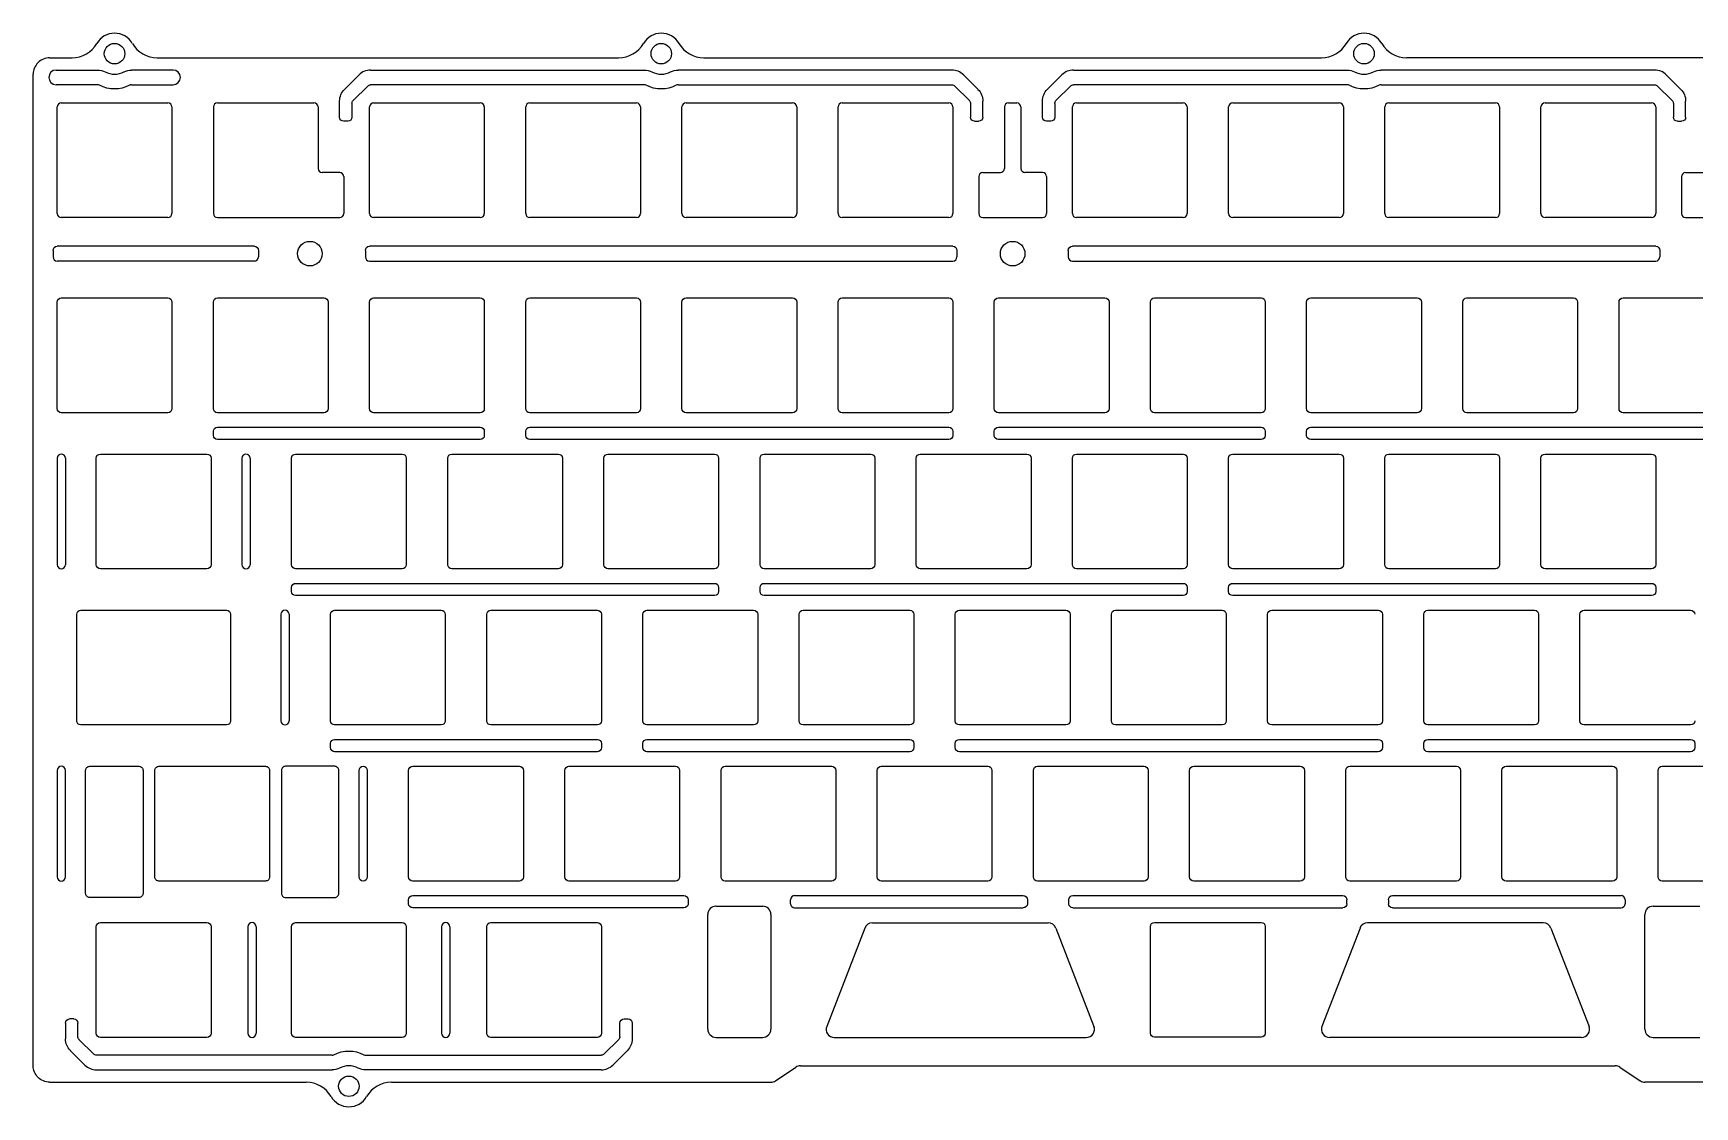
# Model space of a CAD drawing. Header units: millimetres. Extents: x 22 to 371, y 18 to 149.
# Drawn here: x 22.1 to 224.8, y 18 to 149 of the extents above; entities that cross this region are included whole.
import ezdxf

# ---------------------------------------------------------------- set-up
doc = ezdxf.new("R2010")
doc.units = ezdxf.units.MM
doc.header["$MEASUREMENT"] = 0
doc.layers.add('VISIBLE', color=7, linetype='Continuous')

msp = doc.modelspace()

# ---------------------------------------------------------------- linework, layer by layer
at = {"layer": 'VISIBLE'}
for p, q in [((24.15, 145.97, 0.75), (26.88, 145.97, 0.75)), ((37.27, 145.97, 0.75), (93.55, 145.97, 0.75)), ((103.94, 145.97, 0.75), (179.28, 145.97, 0.75)), ((265, 145.97, 0.75), (189.67, 145.97, 0.75)), ((22.15, 22.97, 0.75), (22.15, 143.97, 0.75)), ((24.95, 144.47, 0.75), (30.01, 144.47, 0.75)), ((39.2, 144.47, 0.75), (34.14, 144.47, 0.75)), ((63.3, 144.47, 0.75), (96.69, 144.47, 0.75)), ((134.19, 144.47, 0.75), (100.81, 144.47, 0.75)), ((149.03, 144.47, 0.75), (182.41, 144.47, 0.75)), ((219.92, 144.47, 0.75), (186.54, 144.47, 0.75)), ((30.01, 142.67, 0.75), (24.95, 142.67, 0.75)), ((34.14, 142.67, 0.75), (39.2, 142.67, 0.75)), ((60.11, 142.1, 0.75), (61.89, 143.88, 0.75)), ((62.95, 142.52, 0.75), (61.17, 140.74, 0.75)), ((96.69, 142.67, 0.75), (63.3, 142.67, 0.75)), ((100.81, 142.67, 0.75), (134.19, 142.67, 0.75)), ((134.55, 142.52, 0.75), (136.33, 140.74, 0.75)), ((137.39, 142.1, 0.75), (135.61, 143.88, 0.75)), ((145.83, 142.1, 0.75), (147.61, 143.88, 0.75)), ((148.67, 142.52, 0.75), (146.89, 140.74, 0.75)), ((182.41, 142.67, 0.75), (149.03, 142.67, 0.75)), ((186.54, 142.67, 0.75), (219.92, 142.67, 0.75)), ((220.27, 142.52, 0.75), (222.05, 140.74, 0.75)), ((223.11, 142.1, 0.75), (221.33, 143.88, 0.75)), ((25.07, 126.97, 0.75), (25.07, 139.97, 0.75)), ((25.57, 140.47, 0.75), (38.57, 140.47, 0.75)), ((39.07, 139.97, 0.75), (39.07, 126.97, 0.75)), ((44.12, 139.97, 0.75), (44.12, 126.97, 0.75)), ((44.62, 140.47, 0.75), (56.39, 140.47, 0.75)), ((56.89, 139.97, 0.75), (56.89, 132.47, 0.75)), ((59.52, 138.72, 0.75), (59.52, 140.69, 0.75)), ((61.02, 140.39, 0.75), (61.02, 138.72, 0.75)), ((63.17, 126.97, 0.75), (63.17, 139.97, 0.75)), ((63.67, 140.47, 0.75), (76.67, 140.47, 0.75)), ((77.17, 139.97, 0.75), (77.17, 126.97, 0.75)), ((82.22, 126.97, 0.75), (82.22, 139.97, 0.75)), ((82.72, 140.47, 0.75), (95.72, 140.47, 0.75)), ((96.22, 139.97, 0.75), (96.22, 126.97, 0.75)), ((101.27, 126.97, 0.75), (101.27, 139.97, 0.75)), ((101.77, 140.47, 0.75), (114.77, 140.47, 0.75)), ((115.27, 139.97, 0.75), (115.27, 126.97, 0.75)), ((120.32, 126.97, 0.75), (120.32, 139.97, 0.75)), ((120.82, 140.47, 0.75), (133.82, 140.47, 0.75)), ((134.32, 139.97, 0.75), (134.32, 126.97, 0.75)), ((136.47, 140.39, 0.75), (136.47, 138.72, 0.75)), ((137.97, 138.72, 0.75), (137.97, 140.69, 0.75)), ((140.61, 139.97, 0.75), (140.61, 132.47, 0.75)), ((141.11, 140.47, 0.75), (142.11, 140.47, 0.75)), ((142.61, 139.97, 0.75), (142.61, 132.47, 0.75)), ((145.25, 138.72, 0.75), (145.25, 140.69, 0.75)), ((146.75, 140.39, 0.75), (146.75, 138.72, 0.75)), ((148.9, 126.97, 0.75), (148.9, 139.97, 0.75)), ((149.4, 140.47, 0.75), (162.4, 140.47, 0.75)), ((162.9, 139.97, 0.75), (162.9, 126.97, 0.75)), ((167.95, 126.97, 0.75), (167.95, 139.97, 0.75)), ((168.45, 140.47, 0.75), (181.45, 140.47, 0.75)), ((181.95, 139.97, 0.75), (181.95, 126.97, 0.75)), ((187, 126.97, 0.75), (187, 139.97, 0.75)), ((187.5, 140.47, 0.75), (200.5, 140.47, 0.75)), ((201, 139.97, 0.75), (201, 126.97, 0.75)), ((206.05, 126.97, 0.75), (206.05, 139.97, 0.75)), ((206.55, 140.47, 0.75), (219.55, 140.47, 0.75)), ((220.05, 139.97, 0.75), (220.05, 126.97, 0.75)), ((222.2, 140.39, 0.75), (222.2, 138.72, 0.75)), ((223.7, 138.72, 0.75), (223.7, 140.69, 0.75)), ((60.52, 138.22, 0.75), (60.02, 138.22, 0.75)), ((136.97, 138.22, 0.75), (137.47, 138.22, 0.75)), ((146.25, 138.22, 0.75), (145.75, 138.22, 0.75)), ((222.7, 138.22, 0.75), (223.2, 138.22, 0.75)), ((59.53, 131.97, 0.75), (57.39, 131.97, 0.75)), ((137.97, 131.97, 0.75), (140.11, 131.97, 0.75)), ((145.25, 131.97, 0.75), (143.11, 131.97, 0.75)), ((223.69, 131.97, 0.75), (225.84, 131.97, 0.75)), ((60.03, 131.47, 0.75), (60.03, 126.97, 0.75)), ((137.47, 131.47, 0.75), (137.47, 126.97, 0.75)), ((145.75, 131.47, 0.75), (145.75, 126.97, 0.75)), ((223.19, 131.47, 0.75), (223.19, 126.97, 0.75)), ((38.57, 126.47, 0.75), (25.57, 126.47, 0.75)), ((44.62, 126.47, 0.75), (59.53, 126.47, 0.75)), ((76.67, 126.47, 0.75), (63.67, 126.47, 0.75)), ((95.72, 126.47, 0.75), (82.72, 126.47, 0.75)), ((114.77, 126.47, 0.75), (101.77, 126.47, 0.75)), ((133.82, 126.47, 0.75), (120.82, 126.47, 0.75)), ((137.97, 126.47, 0.75), (145.25, 126.47, 0.75)), ((162.4, 126.47, 0.75), (149.4, 126.47, 0.75)), ((181.45, 126.47, 0.75), (168.45, 126.47, 0.75)), ((200.5, 126.47, 0.75), (187.5, 126.47, 0.75)), ((219.55, 126.47, 0.75), (206.55, 126.47, 0.75)), ((223.69, 126.47, 0.75), (230.98, 126.47, 0.75)), ((24.57, 122.47, 0.75), (24.57, 121.67, 0.75)), ((49.12, 122.97, 0.75), (25.07, 122.97, 0.75)), ((49.62, 122.47, 0.75), (49.62, 121.67, 0.75)), ((62.67, 122.47, 0.75), (62.67, 121.67, 0.75)), ((134.32, 122.97, 0.75), (63.17, 122.97, 0.75)), ((134.82, 122.47, 0.75), (134.82, 121.67, 0.75)), ((148.4, 122.47, 0.75), (148.4, 121.67, 0.75)), ((220.05, 122.97, 0.75), (148.9, 122.97, 0.75)), ((220.55, 122.47, 0.75), (220.55, 121.67, 0.75)), ((49.12, 121.17, 0.75), (25.07, 121.17, 0.75)), ((63.17, 121.17, 0.75), (134.32, 121.17, 0.75)), ((148.9, 121.17, 0.75), (220.05, 121.17, 0.75)), ((25.07, 103.16, 0.75), (25.07, 116.16, 0.75)), ((25.57, 116.66, 0.75), (38.57, 116.66, 0.75)), ((39.07, 116.16, 0.75), (39.07, 103.16, 0.75)), ((44.12, 103.16, 0.75), (44.12, 116.16, 0.75)), ((44.62, 116.66, 0.75), (57.62, 116.66, 0.75)), ((58.12, 116.16, 0.75), (58.12, 103.16, 0.75)), ((63.17, 103.16, 0.75), (63.17, 116.16, 0.75)), ((63.67, 116.66, 0.75), (76.67, 116.66, 0.75)), ((77.17, 116.16, 0.75), (77.17, 103.16, 0.75)), ((82.22, 103.16, 0.75), (82.22, 116.16, 0.75)), ((82.72, 116.66, 0.75), (95.72, 116.66, 0.75)), ((96.22, 116.16, 0.75), (96.22, 103.16, 0.75)), ((101.27, 103.16, 0.75), (101.27, 116.16, 0.75)), ((101.77, 116.66, 0.75), (114.77, 116.66, 0.75)), ((115.27, 116.16, 0.75), (115.27, 103.16, 0.75)), ((120.32, 103.16, 0.75), (120.32, 116.16, 0.75)), ((120.82, 116.66, 0.75), (133.82, 116.66, 0.75)), ((134.32, 116.16, 0.75), (134.32, 103.16, 0.75)), ((139.37, 103.16, 0.75), (139.37, 116.16, 0.75)), ((139.87, 116.66, 0.75), (152.87, 116.66, 0.75)), ((153.37, 116.16, 0.75), (153.37, 103.16, 0.75)), ((158.42, 103.16, 0.75), (158.42, 116.16, 0.75)), ((158.92, 116.66, 0.75), (171.92, 116.66, 0.75)), ((172.42, 116.16, 0.75), (172.42, 103.16, 0.75)), ((177.47, 103.16, 0.75), (177.47, 116.16, 0.75)), ((177.97, 116.66, 0.75), (190.97, 116.66, 0.75)), ((191.47, 116.16, 0.75), (191.47, 103.16, 0.75)), ((196.52, 103.16, 0.75), (196.52, 116.16, 0.75)), ((197.02, 116.66, 0.75), (210.02, 116.66, 0.75)), ((210.52, 116.16, 0.75), (210.52, 103.16, 0.75)), ((215.57, 103.16, 0.75), (215.57, 116.16, 0.75)), ((216.07, 116.66, 0.75), (229.07, 116.66, 0.75)), ((38.57, 102.66, 0.75), (25.57, 102.66, 0.75)), ((57.62, 102.66, 0.75), (44.62, 102.66, 0.75)), ((76.67, 102.66, 0.75), (63.67, 102.66, 0.75)), ((95.72, 102.66, 0.75), (82.72, 102.66, 0.75)), ((114.77, 102.66, 0.75), (101.77, 102.66, 0.75)), ((133.82, 102.66, 0.75), (120.82, 102.66, 0.75)), ((152.87, 102.66, 0.75), (139.87, 102.66, 0.75)), ((171.92, 102.66, 0.75), (158.92, 102.66, 0.75)), ((190.97, 102.66, 0.75), (177.97, 102.66, 0.75)), ((210.02, 102.66, 0.75), (197.02, 102.66, 0.75)), ((229.07, 102.66, 0.75), (216.07, 102.66, 0.75)), ((44.12, 99.89, 0.75), (44.12, 100.39, 0.75)), ((44.62, 100.89, 0.75), (76.67, 100.89, 0.75)), ((76.67, 99.39, 0.75), (44.62, 99.39, 0.75)), ((77.17, 100.39, 0.75), (77.17, 99.89, 0.75)), ((82.22, 99.89, 0.75), (82.22, 100.39, 0.75)), ((82.72, 100.89, 0.75), (133.82, 100.89, 0.75)), ((133.82, 99.39, 0.75), (82.72, 99.39, 0.75)), ((134.32, 100.39, 0.75), (134.32, 99.89, 0.75)), ((139.37, 99.89, 0.75), (139.37, 100.39, 0.75)), ((139.87, 100.89, 0.75), (171.92, 100.89, 0.75)), ((171.92, 99.39, 0.75), (139.87, 99.39, 0.75)), ((172.42, 100.39, 0.75), (172.42, 99.89, 0.75)), ((177.47, 99.89, 0.75), (177.47, 100.39, 0.75)), ((177.97, 100.89, 0.75), (229.07, 100.89, 0.75)), ((229.07, 99.39, 0.75), (177.97, 99.39, 0.75)), ((30.34, 97.61, 0.75), (43.34, 97.61, 0.75)), ((54.15, 97.61, 0.75), (67.15, 97.61, 0.75)), ((73.2, 97.61, 0.75), (86.2, 97.61, 0.75)), ((92.25, 97.61, 0.75), (105.25, 97.61, 0.75)), ((111.3, 97.61, 0.75), (124.3, 97.61, 0.75)), ((130.35, 97.61, 0.75), (143.35, 97.61, 0.75)), ((149.4, 97.61, 0.75), (162.4, 97.61, 0.75)), ((168.45, 97.61, 0.75), (181.45, 97.61, 0.75)), ((187.5, 97.61, 0.75), (200.5, 97.61, 0.75)), ((206.55, 97.61, 0.75), (219.55, 97.61, 0.75)), ((25.07, 97.11, 0.75), (25.07, 84.11, 0.75)), ((26.07, 97.11, 0.75), (26.07, 84.11, 0.75)), ((29.84, 84.11, 0.75), (29.84, 97.11, 0.75)), ((43.84, 97.11, 0.75), (43.84, 84.11, 0.75)), ((47.6, 97.11, 0.75), (47.6, 84.11, 0.75)), ((48.6, 97.11, 0.75), (48.6, 84.11, 0.75)), ((53.65, 84.11, 0.75), (53.65, 97.11, 0.75)), ((67.65, 97.11, 0.75), (67.65, 84.11, 0.75)), ((72.7, 84.11, 0.75), (72.7, 97.11, 0.75)), ((86.7, 97.11, 0.75), (86.7, 84.11, 0.75)), ((91.75, 84.11, 0.75), (91.75, 97.11, 0.75)), ((105.75, 97.11, 0.75), (105.75, 84.11, 0.75)), ((110.8, 84.11, 0.75), (110.8, 97.11, 0.75)), ((124.8, 97.11, 0.75), (124.8, 84.11, 0.75)), ((129.85, 84.11, 0.75), (129.85, 97.11, 0.75)), ((143.85, 97.11, 0.75), (143.85, 84.11, 0.75)), ((148.9, 84.11, 0.75), (148.9, 97.11, 0.75)), ((162.9, 97.11, 0.75), (162.9, 84.11, 0.75)), ((167.95, 84.11, 0.75), (167.95, 97.11, 0.75)), ((181.95, 97.11, 0.75), (181.95, 84.11, 0.75)), ((187, 84.11, 0.75), (187, 97.11, 0.75)), ((201, 97.11, 0.75), (201, 84.11, 0.75)), ((206.05, 84.11, 0.75), (206.05, 97.11, 0.75)), ((220.05, 97.11, 0.75), (220.05, 84.11, 0.75)), ((43.34, 83.61, 0.75), (30.34, 83.61, 0.75)), ((67.15, 83.61, 0.75), (54.15, 83.61, 0.75)), ((86.2, 83.61, 0.75), (73.2, 83.61, 0.75)), ((105.25, 83.61, 0.75), (92.25, 83.61, 0.75)), ((124.3, 83.61, 0.75), (111.3, 83.61, 0.75)), ((143.35, 83.61, 0.75), (130.35, 83.61, 0.75)), ((162.4, 83.61, 0.75), (149.4, 83.61, 0.75)), ((181.45, 83.61, 0.75), (168.45, 83.61, 0.75)), ((200.5, 83.61, 0.75), (187.5, 83.61, 0.75)), ((219.55, 83.61, 0.75), (206.55, 83.61, 0.75)), ((53.65, 80.84, 0.75), (53.65, 81.34, 0.75)), ((54.15, 81.84, 0.75), (105.25, 81.84, 0.75)), ((105.75, 81.34, 0.75), (105.75, 80.84, 0.75)), ((110.8, 80.84, 0.75), (110.8, 81.34, 0.75)), ((111.3, 81.84, 0.75), (162.4, 81.84, 0.75)), ((162.9, 81.34, 0.75), (162.9, 80.84, 0.75)), ((167.95, 80.84, 0.75), (167.95, 81.34, 0.75)), ((168.45, 81.84, 0.75), (219.55, 81.84, 0.75)), ((220.05, 81.34, 0.75), (220.05, 80.84, 0.75)), ((105.25, 80.34, 0.75), (54.15, 80.34, 0.75)), ((162.4, 80.34, 0.75), (111.3, 80.34, 0.75)), ((219.55, 80.34, 0.75), (168.45, 80.34, 0.75)), ((27.45, 65.06, 0.75), (27.45, 78.06, 0.75)), ((27.95, 78.56, 0.75), (45.72, 78.56, 0.75)), ((46.22, 78.06, 0.75), (46.22, 65.06, 0.75)), ((52.36, 78.06, 0.75), (52.36, 65.06, 0.75)), ((53.36, 78.06, 0.75), (53.36, 65.06, 0.75)), ((58.41, 65.06, 0.75), (58.41, 78.06, 0.75)), ((58.91, 78.56, 0.75), (71.91, 78.56, 0.75)), ((72.41, 78.06, 0.75), (72.41, 65.06, 0.75)), ((77.46, 65.06, 0.75), (77.46, 78.06, 0.75)), ((77.96, 78.56, 0.75), (90.96, 78.56, 0.75)), ((91.46, 78.06, 0.75), (91.46, 65.06, 0.75)), ((96.51, 65.06, 0.75), (96.51, 78.06, 0.75)), ((97.01, 78.56, 0.75), (110.01, 78.56, 0.75)), ((110.51, 78.06, 0.75), (110.51, 65.06, 0.75)), ((115.56, 65.06, 0.75), (115.56, 78.06, 0.75)), ((116.06, 78.56, 0.75), (129.06, 78.56, 0.75)), ((129.56, 78.06, 0.75), (129.56, 65.06, 0.75)), ((134.61, 65.06, 0.75), (134.61, 78.06, 0.75)), ((135.11, 78.56, 0.75), (148.11, 78.56, 0.75)), ((148.61, 78.06, 0.75), (148.61, 65.06, 0.75)), ((153.66, 65.06, 0.75), (153.66, 78.06, 0.75)), ((154.16, 78.56, 0.75), (167.16, 78.56, 0.75)), ((167.66, 78.06, 0.75), (167.66, 65.06, 0.75)), ((172.71, 65.06, 0.75), (172.71, 78.06, 0.75)), ((173.21, 78.56, 0.75), (186.21, 78.56, 0.75)), ((186.71, 78.06, 0.75), (186.71, 65.06, 0.75)), ((191.76, 65.06, 0.75), (191.76, 78.06, 0.75)), ((192.26, 78.56, 0.75), (205.26, 78.56, 0.75)), ((205.76, 78.06, 0.75), (205.76, 65.06, 0.75)), ((210.81, 65.06, 0.75), (210.81, 78.06, 0.75)), ((211.31, 78.56, 0.75), (224.31, 78.56, 0.75)), ((45.72, 64.56, 0.75), (27.95, 64.56, 0.75)), ((71.91, 64.56, 0.75), (58.91, 64.56, 0.75)), ((90.96, 64.56, 0.75), (77.96, 64.56, 0.75)), ((110.01, 64.56, 0.75), (97.01, 64.56, 0.75)), ((129.06, 64.56, 0.75), (116.06, 64.56, 0.75)), ((148.11, 64.56, 0.75), (135.11, 64.56, 0.75)), ((167.16, 64.56, 0.75), (154.16, 64.56, 0.75)), ((186.21, 64.56, 0.75), (173.21, 64.56, 0.75)), ((205.26, 64.56, 0.75), (192.26, 64.56, 0.75)), ((224.31, 64.56, 0.75), (211.31, 64.56, 0.75)), ((58.41, 61.79, 0.75), (58.41, 62.29, 0.75)), ((58.91, 62.79, 0.75), (90.96, 62.79, 0.75)), ((90.96, 61.29, 0.75), (58.91, 61.29, 0.75)), ((91.46, 62.29, 0.75), (91.46, 61.79, 0.75)), ((96.51, 61.79, 0.75), (96.51, 62.29, 0.75)), ((97.01, 62.79, 0.75), (129.06, 62.79, 0.75)), ((129.06, 61.29, 0.75), (97.01, 61.29, 0.75)), ((129.56, 62.29, 0.75), (129.56, 61.79, 0.75)), ((134.61, 61.79, 0.75), (134.61, 62.29, 0.75)), ((135.11, 62.79, 0.75), (186.21, 62.79, 0.75)), ((186.21, 61.29, 0.75), (135.11, 61.29, 0.75)), ((186.71, 62.29, 0.75), (186.71, 61.79, 0.75)), ((191.76, 61.79, 0.75), (191.76, 62.29, 0.75)), ((192.26, 62.79, 0.75), (224.31, 62.79, 0.75)), ((224.31, 61.29, 0.75), (192.26, 61.29, 0.75)), ((224.81, 62.29, 0.75), (224.81, 61.79, 0.75)), ((67.94, 46.01, 0.75), (67.94, 59.01, 0.75)), ((68.44, 59.51, 0.75), (81.44, 59.51, 0.75)), ((81.94, 59.01, 0.75), (81.94, 46.01, 0.75)), ((86.99, 46.01, 0.75), (86.99, 59.01, 0.75)), ((87.49, 59.51, 0.75), (100.49, 59.51, 0.75)), ((100.99, 59.01, 0.75), (100.99, 46.01, 0.75)), ((106.04, 46.01, 0.75), (106.04, 59.01, 0.75)), ((106.54, 59.51, 0.75), (119.54, 59.51, 0.75)), ((120.04, 59.01, 0.75), (120.04, 46.01, 0.75)), ((125.09, 46.01, 0.75), (125.09, 59.01, 0.75)), ((125.59, 59.51, 0.75), (138.59, 59.51, 0.75)), ((139.09, 59.01, 0.75), (139.09, 46.01, 0.75)), ((144.14, 46.01, 0.75), (144.14, 59.01, 0.75)), ((144.64, 59.51, 0.75), (157.64, 59.51, 0.75)), ((158.14, 59.01, 0.75), (158.14, 46.01, 0.75)), ((163.19, 46.01, 0.75), (163.19, 59.01, 0.75)), ((163.69, 59.51, 0.75), (176.69, 59.51, 0.75)), ((177.19, 59.01, 0.75), (177.19, 46.01, 0.75)), ((182.24, 46.01, 0.75), (182.24, 59.01, 0.75)), ((182.74, 59.51, 0.75), (195.74, 59.51, 0.75)), ((196.24, 59.01, 0.75), (196.24, 46.01, 0.75)), ((201.29, 46.01, 0.75), (201.29, 59.01, 0.75)), ((201.79, 59.51, 0.75), (214.79, 59.51, 0.75)), ((215.29, 59.01, 0.75), (215.29, 46.01, 0.75)), ((220.34, 46.01, 0.75), (220.34, 59.01, 0.75)), ((220.84, 59.51, 0.75), (233.84, 59.51, 0.75)), ((81.44, 45.51, 0.75), (68.44, 45.51, 0.75)), ((100.49, 45.51, 0.75), (87.49, 45.51, 0.75)), ((119.54, 45.51, 0.75), (106.54, 45.51, 0.75)), ((138.59, 45.51, 0.75), (125.59, 45.51, 0.75)), ((157.64, 45.51, 0.75), (144.64, 45.51, 0.75)), ((176.69, 45.51, 0.75), (163.69, 45.51, 0.75)), ((195.74, 45.51, 0.75), (182.74, 45.51, 0.75)), ((214.79, 45.51, 0.75), (201.79, 45.51, 0.75)), ((233.84, 45.51, 0.75), (220.84, 45.51, 0.75)), ((67.94, 42.74, 0.75), (67.94, 43.24, 0.75)), ((68.44, 43.74, 0.75), (101.52, 43.74, 0.75)), ((102.02, 43.24, 0.75), (102.02, 42.74, 0.75)), ((114.52, 42.74, 0.75), (114.52, 43.24, 0.75)), ((115.02, 43.74, 0.75), (142.91, 43.74, 0.75)), ((143.41, 43.24, 0.75), (143.41, 42.74, 0.75)), ((148.46, 42.74, 0.75), (148.46, 43.24, 0.75)), ((148.96, 43.74, 0.75), (181.89, 43.74, 0.75)), ((182.39, 42.74, 0.75), (182.39, 43.24, 0.75)), ((187.44, 43.24, 0.75), (187.44, 42.74, 0.75)), ((187.94, 43.74, 0.75), (215.82, 43.74, 0.75)), ((216.32, 43.24, 0.75), (216.32, 42.74, 0.75)), ((101.52, 42.24, 0.75), (68.44, 42.24, 0.75)), ((104.42, 27.44, 0.75), (104.42, 41.44, 0.75)), ((105.42, 42.44, 0.75), (111.12, 42.44, 0.75)), ((112.12, 41.44, 0.75), (112.12, 27.44, 0.75)), ((115.02, 42.24, 0.75), (142.91, 42.24, 0.75)), ((148.96, 42.24, 0.75), (181.89, 42.24, 0.75)), ((187.94, 42.24, 0.75), (215.82, 42.24, 0.75)), ((218.72, 27.44, 0.75), (218.72, 41.44, 0.75)), ((219.72, 42.44, 0.75), (225.42, 42.44, 0.75)), ((29.84, 26.94, 0.75), (29.84, 39.94, 0.75)), ((30.34, 40.44, 0.75), (43.34, 40.44, 0.75)), ((43.84, 39.94, 0.75), (43.84, 26.94, 0.75)), ((48.34, 39.94, 0.75), (48.34, 26.94, 0.75)), ((49.34, 39.94, 0.75), (49.34, 26.94, 0.75)), ((53.65, 26.94, 0.75), (53.65, 39.94, 0.75)), ((54.15, 40.44, 0.75), (67.15, 40.44, 0.75)), ((67.65, 39.94, 0.75), (67.65, 26.94, 0.75)), ((71.96, 39.94, 0.75), (71.96, 26.94, 0.75)), ((72.96, 39.94, 0.75), (72.96, 26.94, 0.75)), ((77.46, 26.94, 0.75), (77.46, 39.94, 0.75)), ((77.96, 40.44, 0.75), (90.96, 40.44, 0.75)), ((91.46, 39.94, 0.75), (91.46, 26.94, 0.75)), ((123.58, 39.78, 0.75), (118.93, 27.78, 0.75)), ((124.51, 40.42, 0.75), (145.93, 40.42, 0.75)), ((146.87, 39.78, 0.75), (151.52, 27.78, 0.75)), ((158.42, 26.96, 0.75), (158.42, 39.96, 0.75)), ((158.92, 40.46, 0.75), (171.92, 40.46, 0.75)), ((172.42, 39.96, 0.75), (172.42, 26.96, 0.75)), ((183.98, 39.78, 0.75), (179.33, 27.78, 0.75)), ((206.33, 40.42, 0.75), (184.91, 40.42, 0.75)), ((207.27, 39.78, 0.75), (211.92, 27.78, 0.75)), ((27.09, 28.69, 0.75), (26.59, 28.69, 0.75)), ((94.21, 28.69, 0.75), (94.71, 28.69, 0.75)), ((26.09, 28.19, 0.75), (26.09, 26.25, 0.75)), ((27.59, 26.55, 0.75), (27.59, 28.19, 0.75)), ((43.34, 26.44, 0.75), (30.34, 26.44, 0.75)), ((67.15, 26.44, 0.75), (54.15, 26.44, 0.75)), ((90.96, 26.44, 0.75), (77.96, 26.44, 0.75)), ((93.71, 26.55, 0.75), (93.71, 28.19, 0.75)), ((95.21, 28.19, 0.75), (95.21, 26.25, 0.75)), ((105.42, 26.44, 0.75), (111.12, 26.44, 0.75)), ((119.86, 26.42, 0.75), (150.59, 26.42, 0.75)), ((171.92, 26.46, 0.75), (158.92, 26.46, 0.75)), ((210.99, 26.42, 0.75), (180.26, 26.42, 0.75)), ((219.72, 26.44, 0.75), (225.42, 26.44, 0.75)), ((26.67, 24.83, 0.75), (28.45, 23.05, 0.75)), ((29.51, 24.41, 0.75), (27.73, 26.19, 0.75)), ((91.78, 24.41, 0.75), (93.56, 26.19, 0.75)), ((94.63, 24.83, 0.75), (92.85, 23.05, 0.75)), ((58.59, 24.27, 0.75), (29.87, 24.27, 0.75)), ((29.87, 22.47, 0.75), (58.59, 22.47, 0.75)), ((62.71, 24.27, 0.75), (91.43, 24.27, 0.75)), ((91.43, 22.47, 0.75), (62.71, 22.47, 0.75)), ((112.68, 21.14, 0.75), (115.17, 22.8, 0.75)), ((115.73, 22.97, 0.75), (215.12, 22.97, 0.75)), ((215.68, 22.8, 0.75), (218.17, 21.14, 0.75)), ((24.15, 20.97, 0.75), (55.45, 20.97, 0.75)), ((65.84, 20.97, 0.75), (112.12, 20.97, 0.75)), ((265, 20.97, 0.75), (218.73, 20.97, 0.75))]:
    msp.add_line(p, q, dxfattribs=at)
at = {"layer": 'VISIBLE', "elevation": 0.75}
for points in [[(24.15, 145.97, 0.414214), (22.15, 143.97)], [(28.54, 59.01, -0.414214), (29.04, 59.51), (35.04, 59.51, -0.414214), (35.54, 59.01)], [(35.54, 59.01), (35.54, 44.01, -0.414214), (35.04, 43.51), (29.04, 43.51, -0.414214), (28.54, 44.01), (28.54, 59.01)], [(59.42, 59.01, 0.414214), (58.92, 59.51), (52.92, 59.51, 0.414214), (52.42, 59.01)], [(52.42, 59.01), (52.42, 44.01, 0.414214), (52.92, 43.51), (58.92, 43.51, 0.414214), (59.42, 44.01), (59.42, 59.01)], [(24.15, 20.97, -0.414214), (22.15, 22.97)]]:
    msp.add_lwpolyline(points, format="xyb", dxfattribs=at)
for points in [[(26.07, 59.01, 1), (25.07, 59.01), (25.07, 46.01, 1), (26.07, 46.01)], [(50.98, 46.01, -0.414214), (50.48, 45.51), (37.48, 45.51, -0.414214), (36.98, 46.01), (36.98, 59.01, -0.414214), (37.48, 59.51), (50.48, 59.51, -0.414214), (50.98, 59.01)], [(61.89, 59.01, -1), (62.89, 59.01), (62.89, 46.01, -1), (61.89, 46.01)]]:
    msp.add_lwpolyline(points, format="xyb", close=True, dxfattribs=at)
at = {"layer": 'VISIBLE'}
for centre, radius in [((32.07, 146.47, 0.75), 1.25), ((98.75, 146.47, 0.75), 1.25), ((184.47, 146.47, 0.75), 1.25), ((55.89, 122.07, 0.75), 1.5), ((141.61, 122.07, 0.75), 1.5), ((60.65, 20.47, 0.75), 1.25)]:
    msp.add_circle(centre, radius, dxfattribs=at)
for centre, radius, start, end in [((32.07, 146.47, 0.75), 2.5, 30, 150), ((98.75, 146.47, 0.75), 2.5, 30, 150), ((184.47, 146.47, 0.75), 2.5, 30, 150), ((26.88, 149.47, 0.75), 3.5, 270, 330), ((37.27, 149.47, 0.75), 3.5, 210, 270), ((93.55, 149.47, 0.75), 3.5, 270, 330), ((103.94, 149.47, 0.75), 3.5, 210, 270), ((179.28, 149.47, 0.75), 3.5, 270, 330), ((189.67, 149.47, 0.75), 3.5, 210, 270), ((24.95, 143.57, 0.75), 0.9, 90, 270), ((32.07, 146.47, 0.75), 2.5, 242.7201, 297.2799), ((39.2, 143.57, 0.75), 0.9, 270, 90), ((63.3, 142.47, 0.75), 2, 90, 135), ((98.75, 146.47, 0.75), 2.5, 242.7201, 297.2799), ((134.19, 142.47, 0.75), 2, 45, 90), ((149.03, 142.47, 0.75), 2, 90, 135), ((184.47, 146.47, 0.75), 2.5, 242.7201, 297.2799), ((219.92, 142.47, 0.75), 2, 45, 90), ((30.01, 142.17, 0.75), 0.5, 62.7201, 90), ((34.14, 142.17, 0.75), 0.5, 90, 117.2799), ((96.69, 142.17, 0.75), 0.5, 62.7201, 90), ((100.81, 142.17, 0.75), 0.5, 90, 117.2799), ((100.81, 142.17, 0.75), 0.5, 90, 117.2799), ((182.41, 142.17, 0.75), 0.5, 62.7201, 90), ((186.54, 142.17, 0.75), 0.5, 90, 117.2799), ((186.54, 142.17, 0.75), 0.5, 90, 117.2799), ((25.57, 139.97, 0.75), 0.5, 90, 180), ((38.57, 139.97, 0.75), 0.5, 0, 90), ((44.62, 139.97, 0.75), 0.5, 90, 180), ((56.39, 139.97, 0.75), 0.5, 0, 90), ((63.67, 139.97, 0.75), 0.5, 90, 180), ((76.67, 139.97, 0.75), 0.5, 0, 90), ((82.72, 139.97, 0.75), 0.5, 90, 180), ((95.72, 139.97, 0.75), 0.5, 0, 90), ((101.77, 139.97, 0.75), 0.5, 90, 180), ((114.77, 139.97, 0.75), 0.5, 0, 90), ((120.82, 139.97, 0.75), 0.5, 90, 180), ((133.82, 139.97, 0.75), 0.5, 0, 90), ((141.11, 139.97, 0.75), 0.5, 90, 180), ((142.11, 139.97, 0.75), 0.5, 0, 90), ((149.4, 139.97, 0.75), 0.5, 90, 180), ((162.4, 139.97, 0.75), 0.5, 0, 90), ((168.45, 139.97, 0.75), 0.5, 90, 180), ((181.45, 139.97, 0.75), 0.5, 0, 90), ((187.5, 139.97, 0.75), 0.5, 90, 180), ((200.5, 139.97, 0.75), 0.5, 0, 90), ((206.55, 139.97, 0.75), 0.5, 90, 180), ((219.55, 139.97, 0.75), 0.5, 0, 90), ((57.39, 132.47, 0.75), 0.5, 180, 270), ((59.53, 131.47, 0.75), 0.5, 0, 90), ((137.97, 131.47, 0.75), 0.5, 90, 180), ((140.11, 132.47, 0.75), 0.5, 270, 0), ((143.11, 132.47, 0.75), 0.5, 180, 270), ((145.25, 131.47, 0.75), 0.5, 0, 90), ((223.69, 131.47, 0.75), 0.5, 90, 180), ((25.57, 126.97, 0.75), 0.5, 180, 270), ((38.57, 126.97, 0.75), 0.5, 270, 0), ((44.62, 126.97, 0.75), 0.5, 180, 270), ((59.53, 126.97, 0.75), 0.5, 270, 0), ((63.67, 126.97, 0.75), 0.5, 180, 270), ((76.67, 126.97, 0.75), 0.5, 270, 0), ((82.72, 126.97, 0.75), 0.5, 180, 270), ((95.72, 126.97, 0.75), 0.5, 270, 0), ((101.77, 126.97, 0.75), 0.5, 180, 270), ((114.77, 126.97, 0.75), 0.5, 270, 0), ((120.82, 126.97, 0.75), 0.5, 180, 270), ((133.82, 126.97, 0.75), 0.5, 270, 0), ((137.97, 126.97, 0.75), 0.5, 180, 270), ((145.25, 126.97, 0.75), 0.5, 270, 0), ((149.4, 126.97, 0.75), 0.5, 180, 270), ((162.4, 126.97, 0.75), 0.5, 270, 0), ((168.45, 126.97, 0.75), 0.5, 180, 270), ((181.45, 126.97, 0.75), 0.5, 270, 0), ((187.5, 126.97, 0.75), 0.5, 180, 270), ((200.5, 126.97, 0.75), 0.5, 270, 0), ((206.55, 126.97, 0.75), 0.5, 180, 270), ((219.55, 126.97, 0.75), 0.5, 270, 0), ((223.69, 126.97, 0.75), 0.5, 180, 270), ((25.07, 121.67, 0.75), 0.5, 180, 270), ((49.12, 121.67, 0.75), 0.5, 270, 0), ((63.17, 121.67, 0.75), 0.5, 180, 270), ((134.32, 121.67, 0.75), 0.5, 270, 0), ((148.9, 121.67, 0.75), 0.5, 180, 270), ((220.05, 121.67, 0.75), 0.5, 270, 0), ((25.57, 97.11, 0.75), 0.5, 0, 180), ((48.1, 97.11, 0.75), 0.5, 0, 180), ((25.57, 84.11, 0.75), 0.5, 180, 0), ((48.1, 84.11, 0.75), 0.5, 180, 0), ((52.86, 78.06, 0.75), 0.5, 0, 180), ((52.86, 65.06, 0.75), 0.5, 180, 0), ((115.02, 43.24, 0.75), 0.5, 90, 180), ((115.02, 42.74, 0.75), 0.5, 180, 270), ((215.82, 43.24, 0.75), 0.5, 0, 90), ((215.82, 42.74, 0.75), 0.5, 270, 0), ((105.42, 41.44, 0.75), 1, 90, 180), ((111.12, 41.44, 0.75), 1, 0, 90), ((219.72, 41.44, 0.75), 1, 90, 180), ((48.84, 39.94, 0.75), 0.5, 0, 180), ((72.46, 39.94, 0.75), 0.5, 0, 180), ((124.51, 39.42, 0.75), 1, 90, 158.8059), ((145.93, 39.42, 0.75), 1, 21.1941, 90), ((184.91, 39.42, 0.75), 1, 90, 158.8059), ((206.33, 39.42, 0.75), 1, 21.1941, 90), ((48.84, 26.94, 0.75), 0.5, 180, 0), ((72.46, 26.94, 0.75), 0.5, 180, 0), ((105.42, 27.44, 0.75), 1, 180, 270), ((111.12, 27.44, 0.75), 1, 270, 0), ((119.86, 27.42, 0.75), 1, 158.8059, 270), ((150.59, 27.42, 0.75), 1, 270, 21.1941), ((180.26, 27.42, 0.75), 1, 158.8059, 270), ((210.99, 27.42, 0.75), 1, 270, 21.1941), ((219.72, 27.44, 0.75), 1, 180, 270), ((58.59, 24.77, 0.75), 0.5, 270, 297.2799), ((62.71, 24.77, 0.75), 0.5, 242.7201, 270), ((29.87, 24.47, 0.75), 2, 225, 270), ((60.65, 20.47, 0.75), 2.5, 62.7201, 117.2799), ((91.43, 24.47, 0.75), 2, 270, 315), ((115.73, 21.97, 0.75), 1, 90, 123.6943), ((215.12, 21.97, 0.75), 1, 56.3057, 90), ((55.45, 17.47, 0.75), 3.5, 30, 90), ((65.84, 17.47, 0.75), 3.5, 90, 150), ((112.12, 21.97, 0.75), 1, 270, 303.6943), ((218.73, 21.97, 0.75), 1, 236.3057, 270), ((60.65, 20.47, 0.75), 2.5, 210, 330)]:
    msp.add_arc(centre, radius, start, end, dxfattribs=at)
at = {"layer": 'VISIBLE', "extrusion": (0, 0, -1)}
for centre, radius, start, end in [((-30.01, 142.47, -0.75), 2, 90, 117.2799), ((-34.14, 142.47, -0.75), 2, 62.7201, 90), ((-96.69, 142.47, -0.75), 2, 90, 117.2799), ((-100.81, 142.47, -0.75), 2, 62.7201, 90), ((-182.41, 142.47, -0.75), 2, 90, 117.2799), ((-186.54, 142.47, -0.75), 2, 62.7201, 90), ((-32.07, 146.17, -0.75), 4, 242.7201, 297.2799), ((-61.52, 140.69, -0.75), 2, 0, 45), ((-63.3, 142.17, -0.75), 0.5, 45, 90), ((-98.75, 146.17, -0.75), 4, 242.7201, 297.2799), ((-134.19, 142.17, -0.75), 0.5, 90, 135), ((-135.97, 140.69, -0.75), 2, 135, 180), ((-147.25, 140.69, -0.75), 2, 0, 45), ((-149.03, 142.17, -0.75), 0.5, 45, 90), ((-184.47, 146.17, -0.75), 4, 242.7201, 297.2799), ((-219.92, 142.17, -0.75), 0.5, 90, 135), ((-221.7, 140.69, -0.75), 2, 135, 180), ((-61.52, 140.39, -0.75), 0.5, 0, 45), ((-135.97, 140.39, -0.75), 0.5, 135, 180), ((-147.25, 140.39, -0.75), 0.5, 0, 45), ((-221.7, 140.39, -0.75), 0.5, 135, 180), ((-60.02, 138.72, -0.75), 0.5, 270, 0), ((-60.52, 138.72, -0.75), 0.5, 180, 270), ((-136.97, 138.72, -0.75), 0.5, 270, 0), ((-137.47, 138.72, -0.75), 0.5, 180, 270), ((-145.75, 138.72, -0.75), 0.5, 270, 0), ((-146.25, 138.72, -0.75), 0.5, 180, 270), ((-222.7, 138.72, -0.75), 0.5, 270, 0), ((-223.2, 138.72, -0.75), 0.5, 180, 270), ((-25.07, 122.47, -0.75), 0.5, 0, 90), ((-49.12, 122.47, -0.75), 0.5, 90, 180), ((-63.17, 122.47, -0.75), 0.5, 0, 90), ((-134.32, 122.47, -0.75), 0.5, 90, 180), ((-148.9, 122.47, -0.75), 0.5, 0, 90), ((-220.05, 122.47, -0.75), 0.5, 90, 180), ((-25.57, 116.16, -0.75), 0.5, 0, 90), ((-38.57, 116.16, -0.75), 0.5, 90, 180), ((-44.62, 116.16, -0.75), 0.5, 0, 90), ((-57.62, 116.16, -0.75), 0.5, 90, 180), ((-63.67, 116.16, -0.75), 0.5, 0, 90), ((-76.67, 116.16, -0.75), 0.5, 90, 180), ((-82.72, 116.16, -0.75), 0.5, 0, 90), ((-95.72, 116.16, -0.75), 0.5, 90, 180), ((-101.77, 116.16, -0.75), 0.5, 0, 90), ((-114.77, 116.16, -0.75), 0.5, 90, 180), ((-120.82, 116.16, -0.75), 0.5, 0, 90), ((-133.82, 116.16, -0.75), 0.5, 90, 180), ((-139.87, 116.16, -0.75), 0.5, 0, 90), ((-152.87, 116.16, -0.75), 0.5, 90, 180), ((-158.92, 116.16, -0.75), 0.5, 0, 90), ((-171.92, 116.16, -0.75), 0.5, 90, 180), ((-177.97, 116.16, -0.75), 0.5, 0, 90), ((-190.97, 116.16, -0.75), 0.5, 90, 180), ((-197.02, 116.16, -0.75), 0.5, 0, 90), ((-210.02, 116.16, -0.75), 0.5, 90, 180), ((-216.07, 116.16, -0.75), 0.5, 0, 90), ((-25.57, 103.16, -0.75), 0.5, 270, 0), ((-38.57, 103.16, -0.75), 0.5, 180, 270), ((-44.62, 103.16, -0.75), 0.5, 270, 0), ((-57.62, 103.16, -0.75), 0.5, 180, 270), ((-63.67, 103.16, -0.75), 0.5, 270, 0), ((-76.67, 103.16, -0.75), 0.5, 180, 270), ((-82.72, 103.16, -0.75), 0.5, 270, 0), ((-95.72, 103.16, -0.75), 0.5, 180, 270), ((-101.77, 103.16, -0.75), 0.5, 270, 0), ((-114.77, 103.16, -0.75), 0.5, 180, 270), ((-120.82, 103.16, -0.75), 0.5, 270, 0), ((-133.82, 103.16, -0.75), 0.5, 180, 270), ((-139.87, 103.16, -0.75), 0.5, 270, 0), ((-152.87, 103.16, -0.75), 0.5, 180, 270), ((-158.92, 103.16, -0.75), 0.5, 270, 0), ((-171.92, 103.16, -0.75), 0.5, 180, 270), ((-177.97, 103.16, -0.75), 0.5, 270, 0), ((-190.97, 103.16, -0.75), 0.5, 180, 270), ((-197.02, 103.16, -0.75), 0.5, 270, 0), ((-210.02, 103.16, -0.75), 0.5, 180, 270), ((-216.07, 103.16, -0.75), 0.5, 270, 0), ((-44.62, 100.39, -0.75), 0.5, 0, 90), ((-44.62, 99.89, -0.75), 0.5, 270, 0), ((-76.67, 100.39, -0.75), 0.5, 90, 180), ((-76.67, 99.89, -0.75), 0.5, 180, 270), ((-82.72, 100.39, -0.75), 0.5, 0, 90), ((-82.72, 99.89, -0.75), 0.5, 270, 0), ((-133.82, 100.39, -0.75), 0.5, 90, 180), ((-133.82, 99.89, -0.75), 0.5, 180, 270), ((-139.87, 100.39, -0.75), 0.5, 0, 90), ((-139.87, 99.89, -0.75), 0.5, 270, 0), ((-171.92, 100.39, -0.75), 0.5, 90, 180), ((-171.92, 99.89, -0.75), 0.5, 180, 270), ((-177.97, 100.39, -0.75), 0.5, 0, 90), ((-177.97, 99.89, -0.75), 0.5, 270, 0), ((-30.34, 97.11, -0.75), 0.5, 0, 90), ((-43.34, 97.11, -0.75), 0.5, 90, 180), ((-54.15, 97.11, -0.75), 0.5, 0, 90), ((-67.15, 97.11, -0.75), 0.5, 90, 180), ((-73.2, 97.11, -0.75), 0.5, 0, 90), ((-86.2, 97.11, -0.75), 0.5, 90, 180), ((-92.25, 97.11, -0.75), 0.5, 0, 90), ((-105.25, 97.11, -0.75), 0.5, 90, 180), ((-111.3, 97.11, -0.75), 0.5, 0, 90), ((-124.3, 97.11, -0.75), 0.5, 90, 180), ((-130.35, 97.11, -0.75), 0.5, 0, 90), ((-143.35, 97.11, -0.75), 0.5, 90, 180), ((-149.4, 97.11, -0.75), 0.5, 0, 90), ((-162.4, 97.11, -0.75), 0.5, 90, 180), ((-168.45, 97.11, -0.75), 0.5, 0, 90), ((-181.45, 97.11, -0.75), 0.5, 90, 180), ((-187.5, 97.11, -0.75), 0.5, 0, 90), ((-200.5, 97.11, -0.75), 0.5, 90, 180), ((-206.55, 97.11, -0.75), 0.5, 0, 90), ((-219.55, 97.11, -0.75), 0.5, 90, 180), ((-30.34, 84.11, -0.75), 0.5, 270, 0), ((-43.34, 84.11, -0.75), 0.5, 180, 270), ((-54.15, 84.11, -0.75), 0.5, 270, 0), ((-67.15, 84.11, -0.75), 0.5, 180, 270), ((-73.2, 84.11, -0.75), 0.5, 270, 0), ((-86.2, 84.11, -0.75), 0.5, 180, 270), ((-92.25, 84.11, -0.75), 0.5, 270, 0), ((-105.25, 84.11, -0.75), 0.5, 180, 270), ((-111.3, 84.11, -0.75), 0.5, 270, 0), ((-124.3, 84.11, -0.75), 0.5, 180, 270), ((-130.35, 84.11, -0.75), 0.5, 270, 0), ((-143.35, 84.11, -0.75), 0.5, 180, 270), ((-149.4, 84.11, -0.75), 0.5, 270, 0), ((-162.4, 84.11, -0.75), 0.5, 180, 270), ((-168.45, 84.11, -0.75), 0.5, 270, 0), ((-181.45, 84.11, -0.75), 0.5, 180, 270), ((-187.5, 84.11, -0.75), 0.5, 270, 0), ((-200.5, 84.11, -0.75), 0.5, 180, 270), ((-206.55, 84.11, -0.75), 0.5, 270, 0), ((-219.55, 84.11, -0.75), 0.5, 180, 270), ((-54.15, 81.34, -0.75), 0.5, 0, 90), ((-105.25, 81.34, -0.75), 0.5, 90, 180), ((-111.3, 81.34, -0.75), 0.5, 0, 90), ((-162.4, 81.34, -0.75), 0.5, 90, 180), ((-168.45, 81.34, -0.75), 0.5, 0, 90), ((-219.55, 81.34, -0.75), 0.5, 90, 180), ((-54.15, 80.84, -0.75), 0.5, 270, 0), ((-105.25, 80.84, -0.75), 0.5, 180, 270), ((-111.3, 80.84, -0.75), 0.5, 270, 0), ((-162.4, 80.84, -0.75), 0.5, 180, 270), ((-168.45, 80.84, -0.75), 0.5, 270, 0), ((-219.55, 80.84, -0.75), 0.5, 180, 270), ((-27.95, 78.06, -0.75), 0.5, 0, 90), ((-45.72, 78.06, -0.75), 0.5, 90, 180), ((-58.91, 78.06, -0.75), 0.5, 0, 90), ((-71.91, 78.06, -0.75), 0.5, 90, 180), ((-77.96, 78.06, -0.75), 0.5, 0, 90), ((-90.96, 78.06, -0.75), 0.5, 90, 180), ((-97.01, 78.06, -0.75), 0.5, 0, 90), ((-110.01, 78.06, -0.75), 0.5, 90, 180), ((-116.06, 78.06, -0.75), 0.5, 0, 90), ((-129.06, 78.06, -0.75), 0.5, 90, 180), ((-135.11, 78.06, -0.75), 0.5, 0, 90), ((-148.11, 78.06, -0.75), 0.5, 90, 180), ((-154.16, 78.06, -0.75), 0.5, 0, 90), ((-167.16, 78.06, -0.75), 0.5, 90, 180), ((-173.21, 78.06, -0.75), 0.5, 0, 90), ((-186.21, 78.06, -0.75), 0.5, 90, 180), ((-192.26, 78.06, -0.75), 0.5, 0, 90), ((-205.26, 78.06, -0.75), 0.5, 90, 180), ((-211.31, 78.06, -0.75), 0.5, 0, 90), ((-224.31, 78.06, -0.75), 0.5, 90, 180), ((-27.95, 65.06, -0.75), 0.5, 270, 0), ((-45.72, 65.06, -0.75), 0.5, 180, 270), ((-58.91, 65.06, -0.75), 0.5, 270, 0), ((-71.91, 65.06, -0.75), 0.5, 180, 270), ((-77.96, 65.06, -0.75), 0.5, 270, 0), ((-90.96, 65.06, -0.75), 0.5, 180, 270), ((-97.01, 65.06, -0.75), 0.5, 270, 0), ((-110.01, 65.06, -0.75), 0.5, 180, 270), ((-116.06, 65.06, -0.75), 0.5, 270, 0), ((-129.06, 65.06, -0.75), 0.5, 180, 270), ((-135.11, 65.06, -0.75), 0.5, 270, 0), ((-148.11, 65.06, -0.75), 0.5, 180, 270), ((-154.16, 65.06, -0.75), 0.5, 270, 0), ((-167.16, 65.06, -0.75), 0.5, 180, 270), ((-173.21, 65.06, -0.75), 0.5, 270, 0), ((-186.21, 65.06, -0.75), 0.5, 180, 270), ((-192.26, 65.06, -0.75), 0.5, 270, 0), ((-205.26, 65.06, -0.75), 0.5, 180, 270), ((-211.31, 65.06, -0.75), 0.5, 270, 0), ((-224.31, 65.06, -0.75), 0.5, 180, 270), ((-58.91, 62.29, -0.75), 0.5, 0, 90), ((-58.91, 61.79, -0.75), 0.5, 270, 0), ((-90.96, 62.29, -0.75), 0.5, 90, 180), ((-90.96, 61.79, -0.75), 0.5, 180, 270), ((-97.01, 62.29, -0.75), 0.5, 0, 90), ((-97.01, 61.79, -0.75), 0.5, 270, 0), ((-129.06, 62.29, -0.75), 0.5, 90, 180), ((-129.06, 61.79, -0.75), 0.5, 180, 270), ((-135.11, 62.29, -0.75), 0.5, 0, 90), ((-135.11, 61.79, -0.75), 0.5, 270, 0), ((-186.21, 62.29, -0.75), 0.5, 90, 180), ((-186.21, 61.79, -0.75), 0.5, 180, 270), ((-192.26, 62.29, -0.75), 0.5, 0, 90), ((-192.26, 61.79, -0.75), 0.5, 270, 0), ((-224.31, 62.29, -0.75), 0.5, 90, 180), ((-224.31, 61.79, -0.75), 0.5, 180, 270), ((-68.44, 59.01, -0.75), 0.5, 0, 90), ((-81.44, 59.01, -0.75), 0.5, 90, 180), ((-87.49, 59.01, -0.75), 0.5, 0, 90), ((-100.49, 59.01, -0.75), 0.5, 90, 180), ((-106.54, 59.01, -0.75), 0.5, 0, 90), ((-119.54, 59.01, -0.75), 0.5, 90, 180), ((-125.59, 59.01, -0.75), 0.5, 0, 90), ((-138.59, 59.01, -0.75), 0.5, 90, 180), ((-144.64, 59.01, -0.75), 0.5, 0, 90), ((-157.64, 59.01, -0.75), 0.5, 90, 180), ((-163.69, 59.01, -0.75), 0.5, 0, 90), ((-176.69, 59.01, -0.75), 0.5, 90, 180), ((-182.74, 59.01, -0.75), 0.5, 0, 90), ((-195.74, 59.01, -0.75), 0.5, 90, 180), ((-201.79, 59.01, -0.75), 0.5, 0, 90), ((-214.79, 59.01, -0.75), 0.5, 90, 180), ((-220.84, 59.01, -0.75), 0.5, 0, 90), ((-68.44, 46.01, -0.75), 0.5, 270, 0), ((-81.44, 46.01, -0.75), 0.5, 180, 270), ((-87.49, 46.01, -0.75), 0.5, 270, 0), ((-100.49, 46.01, -0.75), 0.5, 180, 270), ((-106.54, 46.01, -0.75), 0.5, 270, 0), ((-119.54, 46.01, -0.75), 0.5, 180, 270), ((-125.59, 46.01, -0.75), 0.5, 270, 0), ((-138.59, 46.01, -0.75), 0.5, 180, 270), ((-144.64, 46.01, -0.75), 0.5, 270, 0), ((-157.64, 46.01, -0.75), 0.5, 180, 270), ((-163.69, 46.01, -0.75), 0.5, 270, 0), ((-176.69, 46.01, -0.75), 0.5, 180, 270), ((-182.74, 46.01, -0.75), 0.5, 270, 0), ((-195.74, 46.01, -0.75), 0.5, 180, 270), ((-201.79, 46.01, -0.75), 0.5, 270, 0), ((-214.79, 46.01, -0.75), 0.5, 180, 270), ((-220.84, 46.01, -0.75), 0.5, 270, 0), ((-68.44, 43.24, -0.75), 0.5, 0, 90), ((-68.44, 42.74, -0.75), 0.5, 270, 0), ((-101.52, 43.24, -0.75), 0.5, 90, 180), ((-101.52, 42.74, -0.75), 0.5, 180, 270), ((-142.91, 43.24, -0.75), 0.5, 90, 180), ((-142.91, 42.74, -0.75), 0.5, 180, 270), ((-148.96, 43.24, -0.75), 0.5, 0, 90), ((-148.96, 42.74, -0.75), 0.5, 270, 0), ((-181.89, 43.24, -0.75), 0.5, 90, 180), ((-181.89, 42.74, -0.75), 0.5, 180, 270), ((-187.94, 43.24, -0.75), 0.5, 0, 90), ((-187.94, 42.74, -0.75), 0.5, 270, 0), ((-30.34, 39.94, -0.75), 0.5, 0, 90), ((-43.34, 39.94, -0.75), 0.5, 90, 180), ((-54.15, 39.94, -0.75), 0.5, 0, 90), ((-67.15, 39.94, -0.75), 0.5, 90, 180), ((-77.96, 39.94, -0.75), 0.5, 0, 90), ((-90.96, 39.94, -0.75), 0.5, 90, 180), ((-158.92, 39.96, -0.75), 0.5, 0, 90), ((-171.92, 39.96, -0.75), 0.5, 90, 180), ((-26.59, 28.19, -0.75), 0.5, 0, 90), ((-27.09, 28.19, -0.75), 0.5, 90, 180), ((-94.21, 28.19, -0.75), 0.5, 0, 90), ((-94.71, 28.19, -0.75), 0.5, 90, 180), ((-28.09, 26.55, -0.75), 0.5, 315, 0), ((-30.34, 26.94, -0.75), 0.5, 270, 0), ((-43.34, 26.94, -0.75), 0.5, 180, 270), ((-54.15, 26.94, -0.75), 0.5, 270, 0), ((-67.15, 26.94, -0.75), 0.5, 180, 270), ((-77.96, 26.94, -0.75), 0.5, 270, 0), ((-90.96, 26.94, -0.75), 0.5, 180, 270), ((-93.21, 26.55, -0.75), 0.5, 180, 225), ((-158.92, 26.96, -0.75), 0.5, 270, 0), ((-171.92, 26.96, -0.75), 0.5, 180, 270), ((-28.09, 26.25, -0.75), 2, 315, 0), ((-29.87, 24.77, -0.75), 0.5, 270, 315), ((-60.65, 20.77, -0.75), 4, 62.7201, 117.2799), ((-91.43, 24.77, -0.75), 0.5, 225, 270), ((-93.21, 26.25, -0.75), 2, 180, 225), ((-58.59, 24.47, -0.75), 2, 242.7201, 270), ((-62.71, 24.47, -0.75), 2, 270, 297.2799)]:
    msp.add_arc(centre, radius, start, end, dxfattribs=at)

doc.saveas('drawing.dxf')
